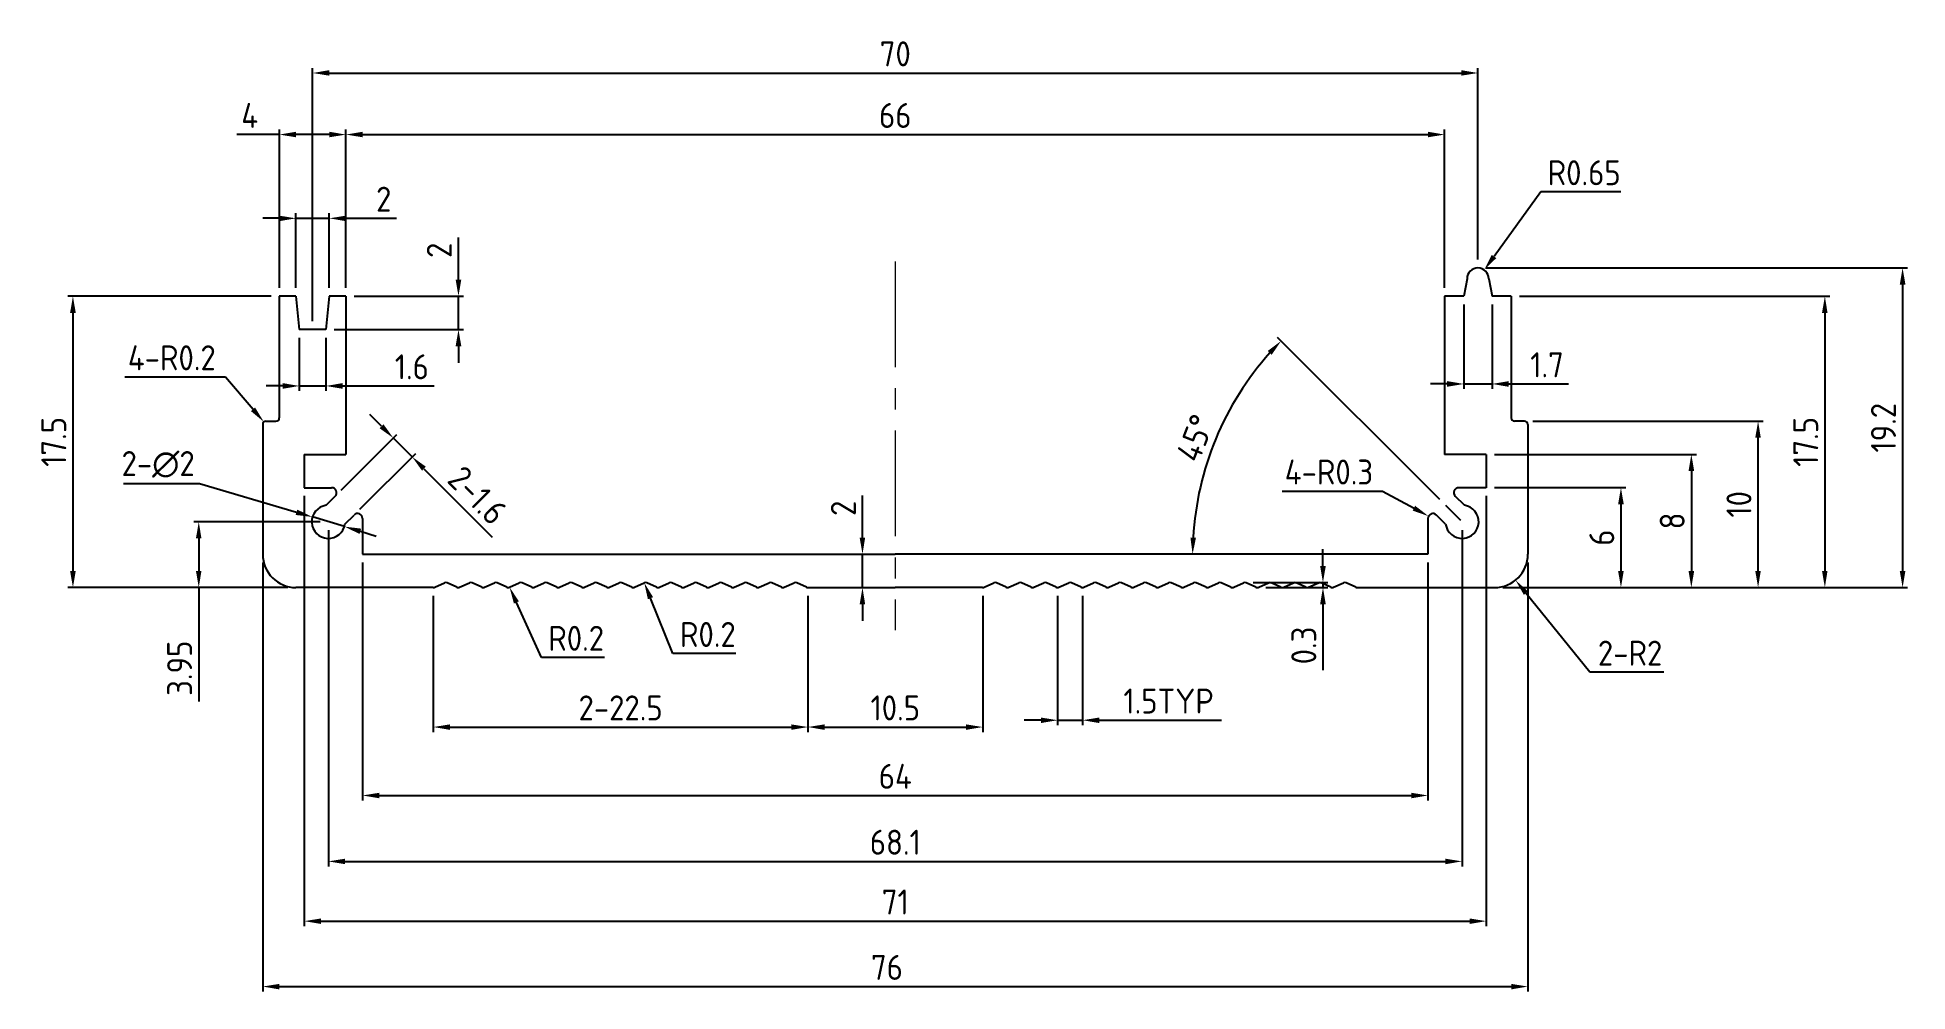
# Model space of a CAD drawing. Header units: millimetres. Extents: x 28 to 140, y 47 to 104.
import ezdxf

# ---------------------------------------------------------------- set-up
doc = ezdxf.new("R2010")
doc.units = ezdxf.units.MM
doc.header["$LTSCALE"] = 0.2
doc.header["$MEASUREMENT"] = 0
doc.linetypes.add('CENTER', pattern=[50.8, 31.75, -6.35, 6.35, -6.35])
doc.layers.get('0').update_dxf_attribs({"lineweight": 25})
doc.layers.add('图层1', color=7, linetype='Continuous', lineweight=20)
doc.styles.get("Standard").update_dxf_attribs({"font": 'isocp2.shx'})
doc.dimstyles.new('比例2-1', dxfattribs={"dimtxt": 1.5, "dimasz": 1, "dimexe": 0.3, "dimexo": 0.5, "dimgap": 0.4, "dimtad": 1, "dimdec": 3, "dimdsep": 46, "dimtxsty": 'Standard', "dimcen": 0, "dimclrd": 5, "dimclre": 5, "dimadec": 3, "dimazin": 2, "dimtfac": 1, "dimtdec": 3, "dimtmove": 0, "dimatfit": 3, "dimfxl": 0, "dimarcsym": 0})
doc.dimstyles.new('比例2-1$3', dxfattribs={"dimtxt": 1.5, "dimasz": 1, "dimexe": 0.3, "dimexo": 0.5, "dimgap": 0.4, "dimtad": 1, "dimtih": 1, "dimtoh": 1, "dimdec": 3, "dimdsep": 46, "dimtxsty": 'Standard', "dimcen": 0, "dimclrd": 5, "dimclre": 5, "dimadec": 3, "dimazin": 2, "dimtfac": 1, "dimtdec": 3, "dimtmove": 0, "dimatfit": 3, "dimfxl": 0, "dimarcsym": 0})
doc.dimstyles.new('比例2-1$4', dxfattribs={"dimtxt": 1.5, "dimasz": 1, "dimexe": 0.3, "dimexo": 0.5, "dimgap": 0.4, "dimtad": 1, "dimtih": 1, "dimtoh": 1, "dimdec": 3, "dimdsep": 46, "dimtxsty": 'Standard', "dimcen": 0, "dimclrd": 5, "dimclre": 5, "dimadec": 3, "dimazin": 2, "dimtfac": 1, "dimtdec": 3, "dimtofl": 0, "dimtmove": 0, "dimatfit": 3, "dimfxl": 0, "dimarcsym": 0})

# ---------------------------------------------------------------- blocks, each defined once
blk = doc.blocks.new('*D1')
at = {"layer": 'Defpoints', "color": 0}
for p in [(73.97, 70.93), (84.47, 70.93), (84.47, 62.55)]:
    blk.add_point(p, dxfattribs=at)
at = {"layer": '图层1', "color": 5, "lineweight": -2}
for p, q in [((73.97, 70.43), (73.97, 62.25)), ((84.47, 70.43), (84.47, 62.25)), ((74.97, 62.55), (83.47, 62.55))]:
    blk.add_line(p, q, dxfattribs=at)
at = {"layer": '图层1', "color": 5}
for points in [[(74.97, 62.71), (74.97, 62.38), (73.97, 62.55)], [(83.47, 62.71), (83.47, 62.38), (84.47, 62.55)]]:
    blk.add_solid(points, dxfattribs=at)
at = {"layer": '图层1', "color": 0, "insert": (79.22, 63.7), "char_height": 1.5, "attachment_point": 5}
blk.add_mtext('10.5', dxfattribs=at)
blk = doc.blocks.new('*D2')
at = {"layer": 'Defpoints', "color": 0}
for p in [(51.47, 70.93), (73.97, 67.34), (73.97, 62.55)]:
    blk.add_point(p, dxfattribs=at)
at = {"layer": '图层1', "color": 5, "lineweight": -2}
for p, q in [((51.47, 70.43), (51.47, 62.25)), ((73.97, 66.84), (73.97, 62.25)), ((52.47, 62.55), (72.97, 62.55))]:
    blk.add_line(p, q, dxfattribs=at)
at = {"layer": '图层1', "color": 5}
for points in [[(52.47, 62.71), (52.47, 62.38), (51.47, 62.55)], [(72.97, 62.71), (72.97, 62.38), (73.97, 62.55)]]:
    blk.add_solid(points, dxfattribs=at)
at = {"layer": '图层1', "color": 0, "insert": (62.72, 63.7), "char_height": 1.5, "attachment_point": 5}
blk.add_mtext('2-22.5', dxfattribs=at)
blk = doc.blocks.new('*D3')
at = {"layer": 'Defpoints', "color": 0}
for p in [(88.97, 70.93), (90.47, 70.93), (90.47, 62.96)]:
    blk.add_point(p, dxfattribs=at)
at = {"layer": '图层1', "color": 5, "lineweight": -2}
for p, q in [((88.97, 70.43), (88.97, 62.66)), ((90.47, 70.43), (90.47, 62.66)), ((87.97, 62.96), (86.97, 62.96)), ((88.97, 62.96), (90.47, 62.96)), ((91.47, 62.96), (98.82, 62.96))]:
    blk.add_line(p, q, dxfattribs=at)
at = {"layer": '图层1', "color": 5}
for points in [[(87.97, 63.12), (87.97, 62.79), (88.97, 62.96)], [(91.47, 63.12), (91.47, 62.79), (90.47, 62.96)]]:
    blk.add_solid(points, dxfattribs=at)
at = {"layer": '图层1', "color": 0, "insert": (95.64, 64.11), "char_height": 1.5, "attachment_point": 5}
blk.add_mtext('1.5TYP', dxfattribs=at)
blk = doc.blocks.new('*D4')
at = {"layer": 'Defpoints', "color": 0}
for p in [(100.22, 71.23), (100.97, 70.93), (104.91, 70.93)]:
    blk.add_point(p, dxfattribs=at)
at = {"layer": '图层1', "color": 5, "lineweight": -2}
for p, q in [((104.91, 72.23), (104.91, 73.23)), ((100.72, 71.23), (105.21, 71.23)), ((101.47, 70.93), (105.21, 70.93)), ((104.91, 71.23), (104.91, 70.93)), ((104.91, 69.93), (104.91, 65.97))]:
    blk.add_line(p, q, dxfattribs=at)
at = {"layer": '图层1', "color": 5}
for points in [[(104.74, 72.23), (105.08, 72.23), (104.91, 71.23)], [(104.74, 69.93), (105.08, 69.93), (104.91, 70.93)]]:
    blk.add_solid(points, dxfattribs=at)
at = {"layer": '图层1', "color": 0, "insert": (103.76, 67.45), "char_height": 1.5, "attachment_point": 5, "rotation": 90}
blk.add_mtext('0.3', dxfattribs=at)
blk = doc.blocks.new('*D5')
at = {"layer": 'Defpoints', "color": 0}
for p in [(55.97, 71.13), (56.05, 70.95)]:
    blk.add_point(p, dxfattribs=at)
at = {"layer": '图层1', "color": 5, "lineweight": -2}
for p, q in [((57.96, 66.73), (56.46, 70.04)), ((61.75, 66.73), (57.96, 66.73))]:
    blk.add_line(p, q, dxfattribs=at)
at = {"layer": '图层1', "color": 5}
blk.add_solid([(56.61, 70.1), (56.31, 69.97), (56.05, 70.95)], dxfattribs=at)
at = {"layer": '图层1', "color": 0, "insert": (60.05, 67.88), "char_height": 1.5, "attachment_point": 5}
blk.add_mtext('R0.2', dxfattribs=at)
blk = doc.blocks.new('*D6')
at = {"layer": 'Defpoints', "color": 0}
for p in [(64.14, 71.22), (64.22, 71.03)]:
    blk.add_point(p, dxfattribs=at)
at = {"layer": '图层1', "color": 5, "lineweight": -2}
for p, q in [((65.86, 66.96), (64.52, 70.29)), ((69.65, 66.96), (65.86, 66.96))]:
    blk.add_line(p, q, dxfattribs=at)
at = {"layer": '图层1', "color": 5}
blk.add_solid([(64.67, 70.35), (64.36, 70.23), (64.14, 71.22)], dxfattribs=at)
at = {"layer": '图层1', "color": 0, "insert": (67.96, 68.11), "char_height": 1.5, "attachment_point": 5}
blk.add_mtext('R0.2', dxfattribs=at)
blk = doc.blocks.new('*D7')
at = {"layer": 'Defpoints', "color": 0}
for p in [(76.22, 72.93), (77.25, 72.93), (76.22, 70.93)]:
    blk.add_point(p, dxfattribs=at)
at = {"layer": '图层1', "color": 5, "lineweight": -2}
for p, q in [((77.25, 73.93), (77.25, 76.46)), ((76.72, 72.93), (77.55, 72.93)), ((77.25, 70.93), (77.25, 72.93)), ((76.72, 70.93), (77.55, 70.93)), ((77.25, 69.93), (77.25, 68.93))]:
    blk.add_line(p, q, dxfattribs=at)
at = {"layer": '图层1', "color": 5}
for points in [[(77.08, 73.93), (77.41, 73.93), (77.25, 72.93)], [(77.08, 69.93), (77.41, 69.93), (77.25, 70.93)]]:
    blk.add_solid(points, dxfattribs=at)
at = {"layer": '图层1', "color": 0, "insert": (76.1, 75.69), "char_height": 1.5, "attachment_point": 5, "rotation": 90}
blk.add_mtext('2', dxfattribs=at)
blk = doc.blocks.new('*D8')
at = {"layer": 'Defpoints', "color": 0}
for p in [(45.17, 74.88), (113.27, 74.88), (113.27, 54.48)]:
    blk.add_point(p, dxfattribs=at)
at = {"layer": '图层1', "color": 5, "lineweight": -2}
for p, q in [((45.17, 74.38), (45.17, 54.18)), ((113.27, 74.38), (113.27, 54.18)), ((46.17, 54.48), (112.27, 54.48))]:
    blk.add_line(p, q, dxfattribs=at)
at = {"layer": '图层1', "color": 5}
for points in [[(46.17, 54.64), (46.17, 54.31), (45.17, 54.48)], [(112.27, 54.64), (112.27, 54.31), (113.27, 54.48)]]:
    blk.add_solid(points, dxfattribs=at)
at = {"layer": '图层1', "color": 0, "insert": (79.22, 55.63), "char_height": 1.5, "attachment_point": 5}
blk.add_mtext('68.1', dxfattribs=at)
blk = doc.blocks.new('*D9')
at = {"layer": 'Defpoints', "color": 0}
for p in [(47.22, 72.93), (111.22, 72.93), (111.22, 58.44)]:
    blk.add_point(p, dxfattribs=at)
at = {"layer": '图层1', "color": 5, "lineweight": -2}
for p, q in [((47.22, 72.43), (47.22, 58.14)), ((111.22, 72.43), (111.22, 58.14)), ((48.22, 58.44), (110.22, 58.44))]:
    blk.add_line(p, q, dxfattribs=at)
at = {"layer": '图层1', "color": 5}
for points in [[(48.22, 58.6), (48.22, 58.27), (47.22, 58.44)], [(110.22, 58.6), (110.22, 58.27), (111.22, 58.44)]]:
    blk.add_solid(points, dxfattribs=at)
at = {"layer": '图层1', "color": 0, "insert": (79.22, 59.59), "char_height": 1.5, "attachment_point": 5}
blk.add_mtext('64', dxfattribs=at)
blk = doc.blocks.new('*D10')
at = {"layer": 'Defpoints', "color": 0}
for p in [(112.22, 98.14), (46.22, 88.43), (112.22, 88.43)]:
    blk.add_point(p, dxfattribs=at)
at = {"layer": '图层1', "color": 5, "lineweight": -2}
for p, q in [((46.22, 88.93), (46.22, 98.44)), ((47.22, 98.14), (111.22, 98.14)), ((112.22, 88.93), (112.22, 98.44))]:
    blk.add_line(p, q, dxfattribs=at)
at = {"layer": '图层1', "color": 5}
for points in [[(47.22, 98.31), (47.22, 97.98), (46.22, 98.14)], [(111.22, 98.31), (111.22, 97.98), (112.22, 98.14)]]:
    blk.add_solid(points, dxfattribs=at)
at = {"layer": '图层1', "color": 0, "insert": (79.22, 99.29), "char_height": 1.5, "attachment_point": 5}
blk.add_mtext('66', dxfattribs=at)
blk = doc.blocks.new('*D11')
at = {"layer": 'Defpoints', "color": 0}
for p in [(114.22, 101.84), (114.22, 90.13), (44.22, 86.43)]:
    blk.add_point(p, dxfattribs=at)
at = {"layer": '图层1', "color": 5, "lineweight": -2}
for p, q in [((44.22, 86.93), (44.22, 102.14)), ((45.22, 101.84), (113.22, 101.84)), ((114.22, 90.63), (114.22, 102.14))]:
    blk.add_line(p, q, dxfattribs=at)
at = {"layer": '图层1', "color": 5}
for points in [[(45.22, 102.01), (45.22, 101.68), (44.22, 101.84)], [(113.22, 102.01), (113.22, 101.68), (114.22, 101.84)]]:
    blk.add_solid(points, dxfattribs=at)
at = {"layer": '图层1', "color": 0, "insert": (79.22, 102.99), "char_height": 1.5, "attachment_point": 5}
blk.add_mtext('70', dxfattribs=at)
blk = doc.blocks.new('*D12')
at = {"layer": 'Defpoints', "color": 0}
for p in [(114.22, 90.13), (115.22, 70.93), (139.73, 70.93)]:
    blk.add_point(p, dxfattribs=at)
at = {"layer": '图层1', "color": 5, "lineweight": -2}
for p, q in [((114.72, 90.13), (140.03, 90.13)), ((139.73, 89.13), (139.73, 71.93)), ((115.72, 70.93), (140.03, 70.93))]:
    blk.add_line(p, q, dxfattribs=at)
at = {"layer": '图层1', "color": 5}
for points in [[(139.56, 89.13), (139.9, 89.13), (139.73, 90.13)], [(139.56, 71.93), (139.9, 71.93), (139.73, 70.93)]]:
    blk.add_solid(points, dxfattribs=at)
at = {"layer": '图层1', "color": 0, "insert": (138.58, 80.53), "char_height": 1.5, "attachment_point": 5, "rotation": 90}
blk.add_mtext('19.2', dxfattribs=at)
blk = doc.blocks.new('*D13')
at = {"layer": 'Defpoints', "color": 0}
for p in [(116.22, 88.43), (135.06, 70.93), (135.06, 70.93)]:
    blk.add_point(p, dxfattribs=at)
at = {"layer": '图层1', "color": 5, "lineweight": -2}
for p, q in [((116.72, 88.43), (135.36, 88.43)), ((135.06, 87.43), (135.06, 71.93)), ((134.56, 70.93), (134.76, 70.93))]:
    blk.add_line(p, q, dxfattribs=at)
at = {"layer": '图层1', "color": 5}
for points in [[(134.89, 87.43), (135.22, 87.43), (135.06, 88.43)], [(134.89, 71.93), (135.22, 71.93), (135.06, 70.93)]]:
    blk.add_solid(points, dxfattribs=at)
at = {"layer": '图层1', "color": 0, "insert": (133.91, 79.68), "char_height": 1.5, "attachment_point": 5, "rotation": 90}
blk.add_mtext('17.5', dxfattribs=at)
blk = doc.blocks.new('*D14')
at = {"layer": 'Defpoints', "color": 0}
for p in [(117.02, 80.93), (131.05, 80.93), (125.15, 70.93)]:
    blk.add_point(p, dxfattribs=at)
at = {"layer": '图层1', "color": 5, "lineweight": -2}
for p, q in [((117.52, 80.93), (131.35, 80.93)), ((131.05, 71.93), (131.05, 79.93)), ((125.65, 70.93), (131.35, 70.93))]:
    blk.add_line(p, q, dxfattribs=at)
at = {"layer": '图层1', "color": 5}
for points in [[(130.88, 79.93), (131.21, 79.93), (131.05, 80.93)], [(130.88, 71.93), (131.21, 71.93), (131.05, 70.93)]]:
    blk.add_solid(points, dxfattribs=at)
at = {"layer": '图层1', "color": 0, "insert": (129.9, 75.93), "char_height": 1.5, "attachment_point": 5, "rotation": 90}
blk.add_mtext('10', dxfattribs=at)
blk = doc.blocks.new('*D15')
at = {"layer": 'Defpoints', "color": 0}
for p in [(114.72, 78.93), (125.71, 70.93), (127.04, 70.93)]:
    blk.add_point(p, dxfattribs=at)
at = {"layer": '图层1', "color": 5, "lineweight": -2}
for p, q in [((115.22, 78.93), (127.34, 78.93)), ((127.04, 77.93), (127.04, 71.93)), ((126.21, 70.93), (127.34, 70.93))]:
    blk.add_line(p, q, dxfattribs=at)
at = {"layer": '图层1', "color": 5}
for points in [[(126.87, 77.93), (127.21, 77.93), (127.04, 78.93)], [(126.87, 71.93), (127.21, 71.93), (127.04, 70.93)]]:
    blk.add_solid(points, dxfattribs=at)
at = {"layer": '图层1', "color": 0, "insert": (125.89, 74.93), "char_height": 1.5, "attachment_point": 5, "rotation": 90}
blk.add_mtext('8', dxfattribs=at)
blk = doc.blocks.new('*D16')
at = {"layer": 'Defpoints', "color": 0}
for p in [(114.72, 76.93), (121.7, 70.93), (122.81, 70.93)]:
    blk.add_point(p, dxfattribs=at)
at = {"layer": '图层1', "color": 5, "lineweight": -2}
for p, q in [((115.22, 76.93), (123.11, 76.93)), ((122.81, 75.93), (122.81, 71.93)), ((122.2, 70.93), (123.11, 70.93))]:
    blk.add_line(p, q, dxfattribs=at)
at = {"layer": '图层1', "color": 5}
for points in [[(122.64, 75.93), (122.98, 75.93), (122.81, 76.93)], [(122.64, 71.93), (122.98, 71.93), (122.81, 70.93)]]:
    blk.add_solid(points, dxfattribs=at)
at = {"layer": '图层1', "color": 0, "insert": (121.66, 73.93), "char_height": 1.5, "attachment_point": 5, "rotation": 90}
blk.add_mtext('6', dxfattribs=at)
blk = doc.blocks.new('*D17')
at = {"layer": 'Defpoints', "color": 0}
for p in [(114.6, 90.01), (114.22, 89.48)]:
    blk.add_point(p, dxfattribs=at)
at = {"layer": '图层1', "color": 5, "lineweight": -2}
for p, q in [((118, 94.7), (115.19, 90.82)), ((122.81, 94.7), (118, 94.7))]:
    blk.add_line(p, q, dxfattribs=at)
at = {"layer": '图层1', "color": 5}
blk.add_solid([(115.05, 90.91), (115.32, 90.72), (114.6, 90.01)], dxfattribs=at)
at = {"layer": '图层1', "color": 0, "insert": (120.6, 95.85), "char_height": 1.5, "attachment_point": 5}
blk.add_mtext('R0.65', dxfattribs=at)
blk = doc.blocks.new('*D18')
at = {"layer": 'Defpoints', "color": 0}
for p in [(113.37, 88.43), (115.07, 88.43), (115.07, 83.16)]:
    blk.add_point(p, dxfattribs=at)
at = {"layer": '图层1', "color": 5, "lineweight": -2}
for p, q in [((113.37, 87.93), (113.37, 82.86)), ((115.07, 87.93), (115.07, 82.86)), ((112.37, 83.16), (111.37, 83.16)), ((113.37, 83.16), (115.07, 83.16)), ((116.07, 83.16), (119.67, 83.16))]:
    blk.add_line(p, q, dxfattribs=at)
at = {"layer": '图层1', "color": 5}
for points in [[(112.37, 83.33), (112.37, 82.99), (113.37, 83.16)], [(116.07, 83.33), (116.07, 82.99), (115.07, 83.16)]]:
    blk.add_solid(points, dxfattribs=at)
at = {"layer": '图层1', "color": 0, "insert": (118.37, 84.31), "char_height": 1.5, "attachment_point": 5}
blk.add_mtext('1.7', dxfattribs=at)
blk = doc.blocks.new('*D19')
at = {"layer": 'Defpoints', "color": 0}
for p in [(115.22, 72.93), (116.48, 71.37)]:
    blk.add_point(p, dxfattribs=at)
at = {"layer": '图层1', "color": 5, "lineweight": -2}
for p, q in [((120.95, 65.84), (117.1, 70.6)), ((125.38, 65.84), (120.95, 65.84))]:
    blk.add_line(p, q, dxfattribs=at)
at = {"layer": '图层1', "color": 5}
blk.add_solid([(117.23, 70.7), (116.98, 70.49), (116.48, 71.37)], dxfattribs=at)
at = {"layer": '图层1', "color": 0, "insert": (123.36, 66.99), "char_height": 1.5, "attachment_point": 5}
blk.add_mtext('2-R2', dxfattribs=at)
blk = doc.blocks.new('*D20')
at = {"layer": 'Defpoints', "color": 0}
for p in [(50.2, 78.78), (45.57, 76.42), (46.71, 75.29)]:
    blk.add_point(p, dxfattribs=at)
at = {"layer": '图层1', "color": 5, "lineweight": -2}
for p, q in [((48.36, 80.62), (47.65, 81.32)), ((45.93, 76.77), (49.28, 80.12)), ((49.07, 79.91), (50.2, 78.78)), ((47.06, 75.64), (50.41, 78.99)), ((50.9, 78.07), (55.01, 73.96))]:
    blk.add_line(p, q, dxfattribs=at)
at = {"layer": '图层1', "color": 5}
for points in [[(48.48, 80.73), (48.24, 80.5), (49.07, 79.91)], [(51.02, 78.19), (50.79, 77.95), (50.2, 78.78)]]:
    blk.add_solid(points, dxfattribs=at)
at = {"layer": '图层1', "color": 0, "insert": (54.13, 76.47), "char_height": 1.5, "attachment_point": 5, "rotation": 315}
blk.add_mtext('2-1.6', dxfattribs=at)
blk = doc.blocks.new('*D21')
at = {"layer": 'Defpoints', "color": 0}
for p in [(43.22, 93.11), (43.22, 88.43), (45.22, 88.43)]:
    blk.add_point(p, dxfattribs=at)
at = {"layer": '图层1', "color": 5, "lineweight": -2}
for p, q in [((43.22, 88.93), (43.22, 93.41)), ((45.22, 88.93), (45.22, 93.41)), ((42.22, 93.11), (41.22, 93.11)), ((43.22, 93.11), (45.22, 93.11)), ((46.22, 93.11), (49.25, 93.11))]:
    blk.add_line(p, q, dxfattribs=at)
at = {"layer": '图层1', "color": 5}
for points in [[(42.22, 93.27), (42.22, 92.94), (43.22, 93.11)], [(46.22, 93.27), (46.22, 92.94), (45.22, 93.11)]]:
    blk.add_solid(points, dxfattribs=at)
at = {"layer": '图层1', "color": 0, "insert": (48.49, 94.26), "char_height": 1.5, "attachment_point": 5}
blk.add_mtext('2', dxfattribs=at)
blk = doc.blocks.new('*D22')
at = {"layer": 'Defpoints', "color": 0}
for p in [(43.42, 86.43), (45.02, 86.43), (43.42, 83.04)]:
    blk.add_point(p, dxfattribs=at)
at = {"layer": '图层1', "color": 5, "lineweight": -2}
for p, q in [((43.42, 85.93), (43.42, 82.74)), ((45.02, 85.93), (45.02, 82.74)), ((42.42, 83.04), (41.42, 83.04)), ((43.42, 83.04), (45.02, 83.04)), ((46.02, 83.04), (51.52, 83.04))]:
    blk.add_line(p, q, dxfattribs=at)
at = {"layer": '图层1', "color": 5}
for points in [[(42.42, 83.21), (42.42, 82.87), (43.42, 83.04)], [(46.02, 83.21), (46.02, 82.87), (45.02, 83.04)]]:
    blk.add_solid(points, dxfattribs=at)
at = {"layer": '图层1', "color": 0, "insert": (50.18, 84.19), "char_height": 1.5, "attachment_point": 5}
blk.add_mtext('1.6', dxfattribs=at)
blk = doc.blocks.new('*D23')
at = {"layer": 'Defpoints', "color": 0}
for p in [(41.29, 80.88), (41.42, 80.73)]:
    blk.add_point(p, dxfattribs=at)
at = {"layer": '图层1', "color": 5, "lineweight": -2}
for p, q in [((32.94, 83.58), (38.98, 83.58)), ((38.98, 83.58), (40.64, 81.64))]:
    blk.add_line(p, q, dxfattribs=at)
at = {"layer": '图层1', "color": 5}
blk.add_solid([(40.76, 81.75), (40.51, 81.53), (41.29, 80.88)], dxfattribs=at)
at = {"layer": '图层1', "color": 0, "insert": (35.76, 84.73), "char_height": 1.5, "attachment_point": 5}
blk.add_mtext('4-R0.2', dxfattribs=at)
blk = doc.blocks.new('*D24')
at = {"layer": 'Defpoints', "color": 0}
for p in [(37.38, 74.88), (45.17, 74.88), (43.22, 70.93)]:
    blk.add_point(p, dxfattribs=at)
at = {"layer": '图层1', "color": 5, "lineweight": -2}
for p, q in [((44.67, 74.88), (37.08, 74.88)), ((37.38, 73.88), (37.38, 71.93)), ((42.72, 70.93), (37.08, 70.93)), ((37.38, 70.93), (37.38, 64.08))]:
    blk.add_line(p, q, dxfattribs=at)
at = {"layer": '图层1', "color": 5}
for points in [[(37.21, 73.88), (37.54, 73.88), (37.38, 74.88)], [(37.21, 71.93), (37.54, 71.93), (37.38, 70.93)]]:
    blk.add_solid(points, dxfattribs=at)
at = {"layer": '图层1', "color": 0, "insert": (36.23, 66.08), "char_height": 1.5, "attachment_point": 5, "rotation": 90}
blk.add_mtext('3.95', dxfattribs=at)
blk = doc.blocks.new('*D25')
at = {"layer": 'Defpoints', "color": 0}
for p in [(44.21, 75.17), (46.13, 74.59)]:
    blk.add_point(p, dxfattribs=at)
at = {"layer": '图层1', "color": 5, "lineweight": -2}
for p, q in [((32.85, 77.18), (37.43, 77.18)), ((37.43, 77.18), (43.25, 75.45)), ((46.13, 74.59), (44.21, 75.17)), ((47.09, 74.31), (48.04, 74.02))]:
    blk.add_line(p, q, dxfattribs=at)
at = {"layer": '图层1', "color": 5}
for points in [[(43.3, 75.61), (43.2, 75.29), (44.21, 75.17)], [(47.13, 74.47), (47.04, 74.15), (46.13, 74.59)]]:
    blk.add_solid(points, dxfattribs=at)
at = {"layer": '图层1', "color": 0, "insert": (34.94, 78.33), "char_height": 1.5, "attachment_point": 5}
blk.add_mtext('2-∅2', dxfattribs=at)
blk = doc.blocks.new('*D26')
at = {"layer": 'Defpoints', "color": 0}
for p in [(99.51, 82), (112.3, 75.85), (113.18, 74.96), (79.22, 72.93), (111.22, 72.93)]:
    blk.add_point(p, dxfattribs=at)
at = {"layer": '图层1', "color": 5, "lineweight": -2}
blk.add_line((111.94, 76.21), (102.18, 85.96), dxfattribs=at)
blk.add_arc((115.22, 72.93), 18.13, 138.16, 176.84, dxfattribs=at)
at = {"layer": '图层1', "color": 5}
for points in [[(101.59, 85.14), (101.83, 84.91), (102.4, 85.75)], [(97.28, 73.92), (96.95, 73.93), (97.08, 72.93)]]:
    blk.add_solid(points, dxfattribs=at)
at = {"layer": '图层1', "color": 0, "insert": (97.24, 79.91), "char_height": 1.5, "attachment_point": 5, "rotation": 68.7921}
blk.add_mtext('45°', dxfattribs=at)
blk = doc.blocks.new('*D27')
at = {"layer": 'Defpoints', "color": 0}
for p in [(111.25, 75.22), (111.52, 75.07)]:
    blk.add_point(p, dxfattribs=at)
at = {"layer": '图层1', "color": 5, "lineweight": -2}
for p, q in [((102.47, 76.72), (108.48, 76.72)), ((108.48, 76.72), (110.38, 75.69))]:
    blk.add_line(p, q, dxfattribs=at)
at = {"layer": '图层1', "color": 5}
blk.add_solid([(110.45, 75.84), (110.3, 75.55), (111.25, 75.22)], dxfattribs=at)
at = {"layer": '图层1', "color": 0, "insert": (105.27, 77.87), "char_height": 1.5, "attachment_point": 5}
blk.add_mtext('4-R0.3', dxfattribs=at)
blk = doc.blocks.new('*D28')
at = {"layer": 'Defpoints', "color": 0}
for p in [(41.22, 72.93), (117.22, 72.93), (117.22, 46.96)]:
    blk.add_point(p, dxfattribs=at)
at = {"layer": '图层1', "color": 5, "lineweight": -2}
for p, q in [((41.22, 72.43), (41.22, 46.66)), ((117.22, 72.43), (117.22, 46.66)), ((42.22, 46.96), (116.22, 46.96))]:
    blk.add_line(p, q, dxfattribs=at)
at = {"layer": '图层1', "color": 5}
for points in [[(42.22, 47.12), (42.22, 46.79), (41.22, 46.96)], [(116.22, 47.12), (116.22, 46.79), (117.22, 46.96)]]:
    blk.add_solid(points, dxfattribs=at)
at = {"layer": '图层1', "color": 0, "insert": (78.72, 48.11), "char_height": 1.5, "attachment_point": 5}
blk.add_mtext('76', dxfattribs=at)
blk = doc.blocks.new('*D29')
at = {"layer": 'Defpoints', "color": 0}
for p in [(46.22, 98.14), (42.22, 88.43), (46.22, 88.43)]:
    blk.add_point(p, dxfattribs=at)
at = {"layer": '图层1', "color": 5, "lineweight": -2}
for p, q in [((42.22, 98.14), (39.67, 98.14)), ((42.22, 88.93), (42.22, 98.44)), ((45.22, 98.14), (43.22, 98.14)), ((46.22, 88.93), (46.22, 98.44))]:
    blk.add_line(p, q, dxfattribs=at)
at = {"layer": '图层1', "color": 5}
for points in [[(43.22, 98.31), (43.22, 97.98), (42.22, 98.14)], [(45.22, 98.31), (45.22, 97.98), (46.22, 98.14)]]:
    blk.add_solid(points, dxfattribs=at)
at = {"layer": '图层1', "color": 0, "insert": (40.44, 99.29), "char_height": 1.5, "attachment_point": 5}
blk.add_mtext('4', dxfattribs=at)
blk = doc.blocks.new('*D30')
at = {"layer": 'Defpoints', "color": 0}
for p in [(46.22, 88.43), (52.98, 88.43), (45.02, 86.43)]:
    blk.add_point(p, dxfattribs=at)
at = {"layer": '图层1', "color": 5, "lineweight": -2}
for p, q in [((52.98, 89.43), (52.98, 91.96)), ((46.72, 88.43), (53.28, 88.43)), ((52.98, 86.43), (52.98, 88.43)), ((45.52, 86.43), (53.28, 86.43)), ((52.98, 85.43), (52.98, 84.43))]:
    blk.add_line(p, q, dxfattribs=at)
at = {"layer": '图层1', "color": 5}
for points in [[(52.81, 89.43), (53.15, 89.43), (52.98, 88.43)], [(52.81, 85.43), (53.15, 85.43), (52.98, 86.43)]]:
    blk.add_solid(points, dxfattribs=at)
at = {"layer": '图层1', "color": 0, "insert": (51.83, 91.19), "char_height": 1.5, "attachment_point": 5, "rotation": 90}
blk.add_mtext('2', dxfattribs=at)
blk = doc.blocks.new('*D31')
at = {"layer": 'Defpoints', "color": 0}
for p in [(43.72, 76.93), (114.72, 76.93), (114.72, 50.89)]:
    blk.add_point(p, dxfattribs=at)
at = {"layer": '图层1', "color": 5, "lineweight": -2}
for p, q in [((43.72, 76.43), (43.72, 50.59)), ((114.72, 76.43), (114.72, 50.59)), ((44.72, 50.89), (113.72, 50.89))]:
    blk.add_line(p, q, dxfattribs=at)
at = {"layer": '图层1', "color": 5}
for points in [[(44.72, 51.05), (44.72, 50.72), (43.72, 50.89)], [(113.72, 51.05), (113.72, 50.72), (114.72, 50.89)]]:
    blk.add_solid(points, dxfattribs=at)
at = {"layer": '图层1', "color": 0, "insert": (79.22, 52.04), "char_height": 1.5, "attachment_point": 5}
blk.add_mtext('71', dxfattribs=at)
blk = doc.blocks.new('*D32')
at = {"layer": 'Defpoints', "color": 0}
for p in [(42.22, 88.43), (29.82, 70.93), (39.54, 70.93)]:
    blk.add_point(p, dxfattribs=at)
at = {"layer": '图层1', "color": 5, "lineweight": -2}
for p, q in [((41.72, 88.43), (29.52, 88.43)), ((29.82, 87.43), (29.82, 71.93)), ((39.04, 70.93), (29.52, 70.93))]:
    blk.add_line(p, q, dxfattribs=at)
at = {"layer": '图层1', "color": 5}
for points in [[(29.65, 87.43), (29.99, 87.43), (29.82, 88.43)], [(29.65, 71.93), (29.99, 71.93), (29.82, 70.93)]]:
    blk.add_solid(points, dxfattribs=at)
at = {"layer": '图层1', "color": 0, "insert": (28.67, 79.68), "char_height": 1.5, "attachment_point": 5, "rotation": 90}
blk.add_mtext('17.5', dxfattribs=at)

msp = doc.modelspace()

# ---------------------------------------------------------------- linework, layer by layer
for p, q in [((113.5682, 89.4797), (113.3682, 88.4297)), ((114.8682, 89.4797), (115.0682, 88.4297)), ((43.2182, 88.4297), (42.2182, 88.4297)), ((42.2182, 88.4297), (42.2182, 81.1297)), ((43.2182, 88.4297), (43.4182, 86.4297)), ((45.2182, 88.4297), (45.0182, 86.4297)), ((46.2182, 88.4297), (45.2182, 88.4297)), ((46.2182, 88.4297), (46.2182, 78.9297)), ((112.2182, 88.4297), (112.2182, 78.9297)), ((113.3682, 88.4297), (112.2182, 88.4297)), ((116.2182, 88.4297), (115.0682, 88.4297)), ((116.2182, 88.4297), (116.2182, 81.1297)), ((45.0182, 86.4297), (43.4182, 86.4297)), ((41.4182, 80.9297), (42.0182, 80.9297)), ((117.0182, 80.9297), (116.4182, 80.9297)), ((41.2182, 80.7297), (41.2182, 72.9297)), ((117.2182, 80.7297), (117.2182, 72.9297)), ((43.7182, 78.9297), (43.7182, 76.9297)), ((43.7182, 78.9297), (46.2182, 78.9297)), ((114.7182, 78.9297), (112.2182, 78.9297)), ((114.7182, 78.9297), (114.7182, 76.9297)), ((43.7182, 76.9297), (45.3626, 76.9297)), ((45.0268, 75.8697), (45.5747, 76.4176)), ((113.4097, 75.8697), (112.8617, 76.4176)), ((114.7182, 76.9297), (113.0739, 76.9297)), ((46.1582, 74.7383), (46.7061, 75.2862)), ((112.2783, 74.7383), (111.7304, 75.2862)), ((113.1838, 74.9642), (112.2961, 75.8519)), ((47.2182, 75.0741), (47.2182, 72.9297)), ((111.2182, 75.0741), (111.2182, 72.9297)), ((47.2182, 72.9297), (79.2182, 72.9297)), ((111.2182, 72.9297), (79.2182, 72.9297)), ((51.4682, 70.9297), (43.2182, 70.9297)), ((51.5506, 70.9475), (52.1359, 71.212)), ((52.8859, 70.9475), (52.3006, 71.212)), ((53.0506, 70.9475), (53.6359, 71.212)), ((54.3859, 70.9475), (53.8006, 71.212)), ((54.5506, 70.9475), (55.1359, 71.212)), ((55.8859, 70.9475), (55.3006, 71.212)), ((56.0506, 70.9475), (56.6359, 71.212)), ((57.3859, 70.9475), (56.8006, 71.212)), ((57.5506, 70.9475), (58.1359, 71.212)), ((58.8859, 70.9475), (58.3006, 71.212)), ((59.0506, 70.9475), (59.6359, 71.212)), ((60.3859, 70.9475), (59.8006, 71.212)), ((60.5506, 70.9475), (61.1359, 71.212)), ((61.8859, 70.9475), (61.3006, 71.212)), ((62.0506, 70.9475), (62.6359, 71.212)), ((63.3859, 70.9475), (62.8006, 71.212)), ((63.5506, 70.9475), (64.1359, 71.212)), ((64.8859, 70.9475), (64.3006, 71.212)), ((65.0506, 70.9475), (65.6359, 71.212)), ((66.3859, 70.9475), (65.8006, 71.212)), ((66.5506, 70.9475), (67.1359, 71.212)), ((67.8859, 70.9475), (67.3006, 71.212)), ((68.0506, 70.9475), (68.6359, 71.212)), ((69.3859, 70.9475), (68.8006, 71.212)), ((69.5506, 70.9475), (70.1359, 71.212)), ((70.8859, 70.9475), (70.3006, 71.212)), ((71.0506, 70.9475), (71.6359, 71.212)), ((72.3859, 70.9475), (71.8006, 71.212)), ((72.5506, 70.9475), (73.1359, 71.212)), ((73.8859, 70.9475), (73.3006, 71.212)), ((73.9682, 70.9297), (79.2182, 70.9297)), ((84.4682, 70.9297), (79.2182, 70.9297)), ((84.5506, 70.9475), (85.1359, 71.212)), ((85.8859, 70.9475), (85.3006, 71.212)), ((86.0506, 70.9475), (86.6359, 71.212)), ((87.3859, 70.9475), (86.8006, 71.212)), ((87.5506, 70.9475), (88.1359, 71.212)), ((88.8859, 70.9475), (88.3006, 71.212)), ((89.0506, 70.9475), (89.6359, 71.212)), ((90.3859, 70.9475), (89.8006, 71.212)), ((90.5506, 70.9475), (91.1359, 71.212)), ((91.8859, 70.9475), (91.3006, 71.212)), ((92.0506, 70.9475), (92.6359, 71.212)), ((93.3859, 70.9475), (92.8006, 71.212)), ((93.5506, 70.9475), (94.1359, 71.212)), ((94.8859, 70.9475), (94.3006, 71.212)), ((95.0506, 70.9475), (95.6359, 71.212)), ((96.3859, 70.9475), (95.8006, 71.212)), ((96.5506, 70.9475), (97.1359, 71.212)), ((97.8859, 70.9475), (97.3006, 71.212)), ((98.0506, 70.9475), (98.6359, 71.212)), ((99.3859, 70.9475), (98.8006, 71.212)), ((99.5506, 70.9475), (100.1359, 71.212)), ((100.8859, 70.9475), (100.3006, 71.212)), ((101.0506, 70.9475), (101.6359, 71.212)), ((102.3859, 70.9475), (101.8006, 71.212)), ((102.5506, 70.9475), (103.1359, 71.212)), ((103.8859, 70.9475), (103.3006, 71.212)), ((104.0506, 70.9475), (104.6359, 71.212)), ((105.3859, 70.9475), (104.8006, 71.212)), ((105.5506, 70.9475), (106.1359, 71.212)), ((106.8859, 70.9475), (106.3006, 71.212)), ((106.9682, 70.9297), (115.2182, 70.9297))]:
    msp.add_line(p, q)
for centre, radius, start, end in [((114.2182, 89.4797), 0.65, 0, 180), ((41.4182, 80.7297), 0.2, 90, 180), ((42.0182, 81.1297), 0.2, 270, 0), ((116.4182, 81.1297), 0.2, 180, 270), ((117.0182, 80.7297), 0.2, 0, 90), ((45.3626, 76.6297), 0.3, 315, 90), ((113.0739, 76.6297), 0.3, 90, 225), ((45.1682, 74.8797), 1, 98.130102, 351.869898), ((46.9182, 75.0741), 0.3, 0, 135), ((111.5182, 75.0741), 0.3, 45, 180), ((113.2682, 74.8797), 1, 188.130102, 81.869898), ((43.2182, 72.9297), 2, 180, 270), ((115.2182, 72.9297), 2, 270, 0), ((51.4682, 71.1297), 0.2, 270, 294.319972), ((52.2182, 71.0297), 0.2, 65.680028, 114.319972), ((52.9682, 71.1297), 0.2, 245.680028, 270), ((52.9682, 71.1297), 0.2, 270, 294.319972), ((53.7182, 71.0297), 0.2, 65.680028, 114.319972), ((54.4682, 71.1297), 0.2, 245.680028, 270), ((54.4682, 71.1297), 0.2, 270, 294.319972), ((55.2182, 71.0297), 0.2, 65.680028, 114.319972), ((55.9682, 71.1297), 0.2, 245.680028, 270), ((55.9682, 71.1297), 0.2, 270, 294.319972), ((56.7182, 71.0297), 0.2, 65.680028, 114.319972), ((57.4682, 71.1297), 0.2, 245.680028, 270), ((57.4682, 71.1297), 0.2, 270, 294.319972), ((58.2182, 71.0297), 0.2, 65.680028, 114.319972), ((58.9682, 71.1297), 0.2, 245.680028, 270), ((58.9682, 71.1297), 0.2, 270, 294.319972), ((59.7182, 71.0297), 0.2, 65.680028, 114.319972), ((60.4682, 71.1297), 0.2, 245.680028, 270), ((60.4682, 71.1297), 0.2, 270, 294.319972), ((61.2182, 71.0297), 0.2, 65.680028, 114.319972), ((61.9682, 71.1297), 0.2, 245.680028, 270), ((61.9682, 71.1297), 0.2, 270, 294.319972), ((62.7182, 71.0297), 0.2, 65.680028, 114.319972), ((63.4682, 71.1297), 0.2, 245.680028, 270), ((63.4682, 71.1297), 0.2, 270, 294.319972), ((64.2182, 71.0297), 0.2, 65.680028, 114.319972), ((64.9682, 71.1297), 0.2, 245.680028, 270), ((64.9682, 71.1297), 0.2, 270, 294.319972), ((65.7182, 71.0297), 0.2, 65.680028, 114.319972), ((66.4682, 71.1297), 0.2, 245.680028, 270), ((66.4682, 71.1297), 0.2, 270, 294.319972), ((67.2182, 71.0297), 0.2, 65.680028, 114.319972), ((67.9682, 71.1297), 0.2, 245.680028, 270), ((67.9682, 71.1297), 0.2, 270, 294.319972), ((68.7182, 71.0297), 0.2, 65.680028, 114.319972), ((69.4682, 71.1297), 0.2, 245.680028, 270), ((69.4682, 71.1297), 0.2, 270, 294.319972), ((70.2182, 71.0297), 0.2, 65.680028, 114.319972), ((70.9682, 71.1297), 0.2, 245.680028, 270), ((70.9682, 71.1297), 0.2, 270, 294.319972), ((71.7182, 71.0297), 0.2, 65.680028, 114.319972), ((72.4682, 71.1297), 0.2, 245.680028, 270), ((72.4682, 71.1297), 0.2, 270, 294.319972), ((73.2182, 71.0297), 0.2, 65.680028, 114.319972), ((73.9682, 71.1297), 0.2, 245.680028, 270), ((84.4682, 71.1297), 0.2, 270, 294.319972), ((85.2182, 71.0297), 0.2, 65.680028, 114.319972), ((85.9682, 71.1297), 0.2, 245.680028, 270), ((85.9682, 71.1297), 0.2, 270, 294.319972), ((86.7182, 71.0297), 0.2, 65.680028, 114.319972), ((87.4682, 71.1297), 0.2, 245.680028, 270), ((87.4682, 71.1297), 0.2, 270, 294.319972), ((88.2182, 71.0297), 0.2, 65.680028, 114.319972), ((88.9682, 71.1297), 0.2, 245.680028, 270), ((88.9682, 71.1297), 0.2, 270, 294.319972), ((89.7182, 71.0297), 0.2, 65.680028, 114.319972), ((90.4682, 71.1297), 0.2, 245.680028, 270), ((90.4682, 71.1297), 0.2, 270, 294.319972), ((91.2182, 71.0297), 0.2, 65.680028, 114.319972), ((91.9682, 71.1297), 0.2, 245.680028, 270), ((91.9682, 71.1297), 0.2, 270, 294.319972), ((92.7182, 71.0297), 0.2, 65.680028, 114.319972), ((93.4682, 71.1297), 0.2, 245.680028, 270), ((93.4682, 71.1297), 0.2, 270, 294.319972), ((94.2182, 71.0297), 0.2, 65.680028, 114.319972), ((94.9682, 71.1297), 0.2, 245.680028, 270), ((94.9682, 71.1297), 0.2, 270, 294.319972), ((95.7182, 71.0297), 0.2, 65.680028, 114.319972), ((96.4682, 71.1297), 0.2, 245.680028, 270), ((96.4682, 71.1297), 0.2, 270, 294.319972), ((97.2182, 71.0297), 0.2, 65.680028, 114.319972), ((97.9682, 71.1297), 0.2, 245.680028, 270), ((97.9682, 71.1297), 0.2, 270, 294.319972), ((98.7182, 71.0297), 0.2, 65.680028, 114.319972), ((99.4682, 71.1297), 0.2, 245.680028, 270), ((99.4682, 71.1297), 0.2, 270, 294.319972), ((100.2182, 71.0297), 0.2, 65.680028, 114.319972), ((100.9682, 71.1297), 0.2, 245.680028, 270), ((100.9682, 71.1297), 0.2, 270, 294.319972), ((101.7182, 71.0297), 0.2, 65.680028, 114.319972), ((102.4682, 71.1297), 0.2, 245.680028, 270), ((102.4682, 71.1297), 0.2, 270, 294.319972), ((103.2182, 71.0297), 0.2, 65.680028, 114.319972), ((103.9682, 71.1297), 0.2, 245.680028, 270), ((103.9682, 71.1297), 0.2, 270, 294.319972), ((104.7182, 71.0297), 0.2, 65.680028, 114.319972), ((105.4682, 71.1297), 0.2, 245.680028, 270), ((105.4682, 71.1297), 0.2, 270, 294.319972), ((106.2182, 71.0297), 0.2, 65.680028, 114.319972), ((106.9682, 71.1297), 0.2, 245.680028, 270)]:
    msp.add_arc(centre, radius, start, end)
at = {"layer": '图层1', "color": 1, "linetype": 'CENTER'}
msp.add_line((79.2182, 90.5223), (79.2182, 68.3607), dxfattribs=at)

# ---------------------------------------------------------------- dimensions: what is measured, and where the dimension line sits
at = {"layer": '图层1'}
for base, p1, p2, picture, middle in [((114.2182, 101.8444), (44.2182, 86.4297), (114.2182, 90.1297), '*D11', (79.2182, 102.9944)), ((112.2182, 98.1422), (46.2182, 88.4297), (112.2182, 88.4297), '*D10', (79.2182, 99.2922)), ((115.0682, 83.1613), (113.3682, 88.4297), (115.0682, 88.4297), '*D18', (118.3682, 84.3113)), ((114.7182, 50.8881), (43.7182, 76.9297), (114.7182, 76.9297), '*D31', (79.2182, 52.0381)), ((111.2182, 58.4355), (47.2182, 72.9297), (111.2182, 72.9297), '*D9', (79.2182, 59.5855)), ((84.4682, 62.5454), (73.9682, 70.9297), (84.4682, 70.9297), '*D1', (79.2182, 63.6954))]:
    dim = msp.add_linear_dim(base=base, p1=p1, p2=p2, dimstyle='比例2-1', dxfattribs=at)
    dim.commit()
    dim.dimension.update_dxf_attribs({"geometry": picture, "text_midpoint": middle})
for base, p1, p2, picture, middle in [((46.2182, 98.1422), (42.2182, 88.4297), (46.2182, 88.4297), '*D29', (40.4432, 98.1422)), ((43.2182, 93.1071), (45.2182, 88.4297), (43.2182, 88.4297), '*D21', (48.4893, 93.1071)), ((43.4182, 83.0415), (45.0182, 86.4297), (43.4182, 86.4297), '*D22', (50.1784, 83.0415)), ((113.2682, 54.4783), (45.1682, 74.8797), (113.2682, 74.8797), '*D8', (79.2182, 54.4783)), ((117.2182, 46.957), (41.2182, 72.9297), (117.2182, 72.9297), '*D28', (78.7228, 46.957))]:
    dim = msp.add_linear_dim(base=base, p1=p1, p2=p2, dimstyle='比例2-1', dxfattribs=at)
    dim.commit()
    dim.dimension.update_dxf_attribs({"geometry": picture, "text_midpoint": middle, "dimtype": 160})
dim = msp.add_radius_dim(center=(114.2182, 89.4797), mpoint=(114.5992, 90.0064), dimstyle='比例2-1$4', dxfattribs=at)
dim.commit()
dim.dimension.update_dxf_attribs({"geometry": '*D17', "text_midpoint": (120.604, 94.705), "dimtype": 164})
for base, p1, p2, picture, middle in [((52.9784, 88.4297), (45.0182, 86.4297), (46.2182, 88.4297), '*D30', (52.9784, 91.1938)), ((77.2479, 72.9297), (76.2161, 70.9297), (76.2161, 72.9297), '*D7', (77.2479, 75.6938)), ((37.3756, 74.8797), (43.2182, 70.9297), (45.1682, 74.8797), '*D24', (37.3756, 66.085))]:
    dim = msp.add_linear_dim(base=base, p1=p1, p2=p2, angle=90, dimstyle='比例2-1', dxfattribs=at)
    dim.commit()
    dim.dimension.update_dxf_attribs({"geometry": picture, "text_midpoint": middle, "dimtype": 160})
for base, p1, p2, picture, middle in [((139.7301, 70.9297), (114.2182, 90.1297), (115.2182, 70.9297), '*D12', (138.5796, 80.5297)), ((29.8207, 70.9297), (42.2182, 88.4297), (39.5434, 70.9297), '*D32', (28.6707, 79.6797)), ((135.0551, 70.9297), (116.2182, 88.4297), (135.0551, 70.9297), '*D13', (133.9051, 79.6797)), ((131.0481, 80.9297), (125.1488, 70.9297), (117.0182, 80.9297), '*D14', (129.8981, 75.9297)), ((127.041, 70.9297), (114.7182, 78.9297), (125.7053, 70.9297), '*D15', (125.891, 74.9297)), ((122.8113, 70.9297), (114.7182, 76.9297), (121.6982, 70.9297), '*D16', (121.6613, 73.9297)), ((104.9088, 70.9297), (100.2182, 71.2297), (100.9682, 70.9297), '*D4', (103.7588, 67.4481))]:
    dim = msp.add_linear_dim(base=base, p1=p1, p2=p2, angle=90, dimstyle='比例2-1', dxfattribs=at)
    dim.commit()
    dim.dimension.update_dxf_attribs({"geometry": picture, "text_midpoint": middle})
for center, mpoint, text, picture, middle in [((41.4182, 80.7297), (41.2882, 80.8816), '4-R0.2', '*D23', (35.7572, 83.5804)), ((111.5182, 75.0741), (111.2545, 75.2171), '4-R0.3', '*D27', (105.273, 76.7217)), ((115.2182, 72.9297), (116.4759, 71.3746), '2-R2', '*D19', (123.362, 65.8448))]:
    dim = msp.add_radius_dim(center=center, mpoint=mpoint, text=text, dimstyle='比例2-1$4', dxfattribs=at)
    dim.commit()
    dim.dimension.update_dxf_attribs({"geometry": picture, "text_midpoint": middle, "dimtype": 164})
dim = msp.add_angular_dim_2l(base=(99.514, 81.9966), line1=((111.2182, 72.9297), (79.2182, 72.9297)), line2=((113.1838, 74.9642), (112.2961, 75.8519)), dimstyle='比例2-1', dxfattribs=at)
dim.commit()
dim.dimension.update_dxf_attribs({"geometry": '*D26', "text_midpoint": (98.3126, 79.4897), "dimtype": 162})
dim = msp.add_aligned_dim(p1=(45.5747, 76.4176), p2=(46.7061, 75.2862), distance=4.9362, text='2-1.6', dimstyle='比例2-1', dxfattribs=at)
dim.commit()
dim.dimension.update_dxf_attribs({"geometry": '*D20', "text_midpoint": (54.1255, 76.4742)})
dim = msp.add_diameter_dim_2p(p1=(46.1267, 74.5944), p2=(44.2098, 75.165), text='2-<>', dimstyle='比例2-1$3', dxfattribs=at)
dim.commit()
dim.dimension.update_dxf_attribs({"geometry": '*D25', "text_midpoint": (34.9392, 77.184), "dimtype": 163})
for base, p1, p2, text, picture, middle in [((73.9682, 62.5454), (51.4682, 70.9297), (73.9682, 67.3442), '2-22.5', '*D2', (62.7182, 63.6956)), ((90.4682, 62.9559), (88.9682, 70.9297), (90.4682, 70.9297), '1.5TYP', '*D3', (95.6432, 64.1059))]:
    dim = msp.add_linear_dim(base=base, p1=p1, p2=p2, text=text, dimstyle='比例2-1', dxfattribs=at)
    dim.commit()
    dim.dimension.update_dxf_attribs({"geometry": picture, "text_midpoint": middle})
for center, mpoint, picture, middle in [((55.9682, 71.1297), (56.0506, 70.9475), '*D5', (57.9551, 66.7334)), ((64.2182, 71.0297), (64.1433, 71.2152), '*D6', (65.8617, 66.9608))]:
    dim = msp.add_radius_dim(center=center, mpoint=mpoint, dimstyle='比例2-1$4', override={"dimtmove": 1}, dxfattribs=at)
    dim.commit()
    dim.dimension.update_dxf_attribs({"geometry": picture, "text_midpoint": middle, "dimtype": 164})

doc.saveas('drawing.dxf')
